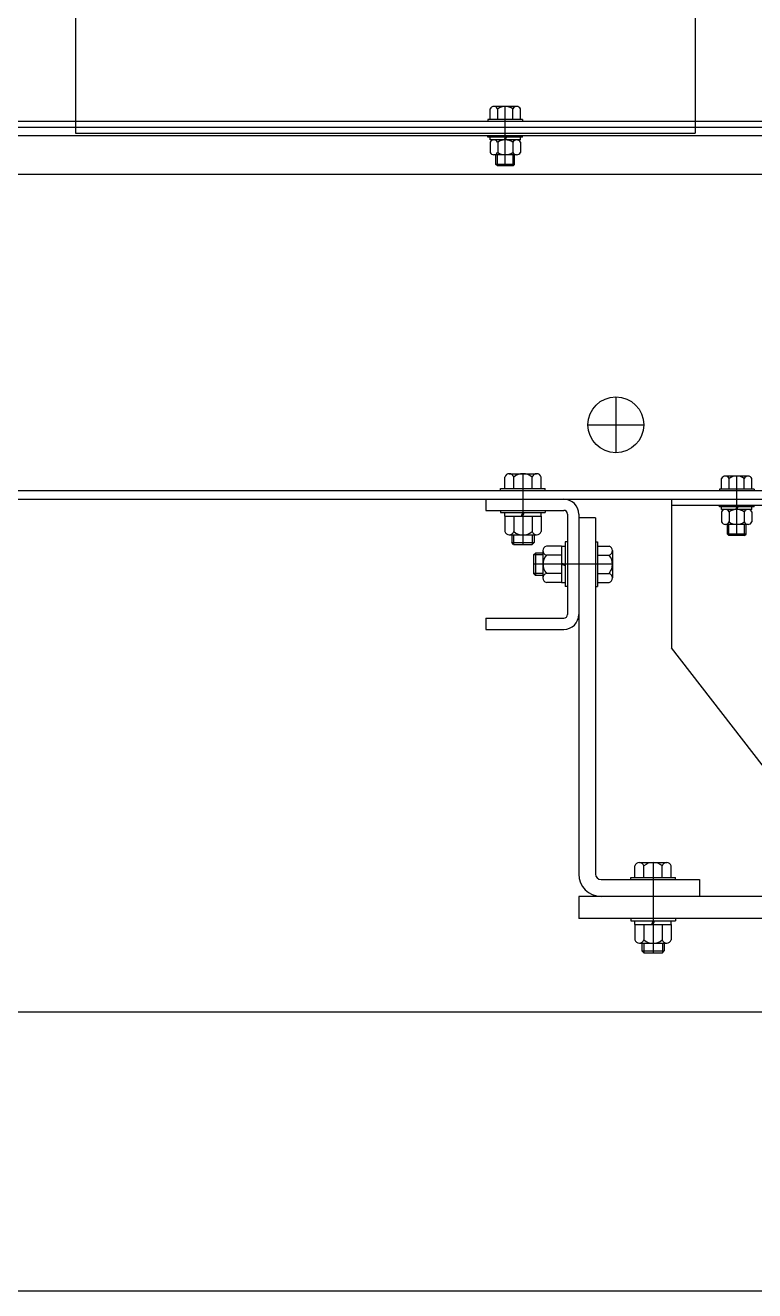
# Model space of a CAD drawing. Header units: millimetres. Extents: x 0 to 356400, y 0 to 68257.
# Drawn here: x 332900 to 333292, y 30389 to 31069 of the extents above; entities that cross this region are included whole.
import ezdxf
from ezdxf.lldxf.tags import DXFTag

# ---------------------------------------------------------------- set-up
doc = ezdxf.new("R2010")
doc.units = ezdxf.units.MM
doc.header["$LTSCALE"] = 75
doc.linetypes.add('CEN', pattern=[62, 60, -1, 0, -1])
for name, color, linetype in [('1하지1', 3, 'Continuous'), ('3', 3, 'Continuous'), ('A-CEN', 1, 'CEN'), ('B1', 6, 'Continuous'), ('외형선', 7, 'Continuous'), ('주단면도-1$0$A-FIN-TYP1', 6, 'Continuous'), ('주단면도-1$0$A-ST-CONC', 2, 'Continuous'), ('중심선', 1, 'CENTER')]:
    doc.layers.add(name, color=color, linetype=linetype)
tags = doc.linetypes.add('CENTER', pattern=[2, 1.25, -0.25, 0.25, -0.25]).pattern_tags.tags
tags[10:11] = [DXFTag(74, 4), DXFTag(75, 0), DXFTag(340, '0'), DXFTag(46, 1.0), DXFTag(50, 0.0), DXFTag(44, 0.0), DXFTag(45, 0.0)]
tags[8:9] = [DXFTag(74, 4), DXFTag(75, 0), DXFTag(340, '0'), DXFTag(46, 1.0), DXFTag(50, 0.0), DXFTag(44, 0.0), DXFTag(45, 0.0)]
tags[6:7] = [DXFTag(74, 4), DXFTag(75, 0), DXFTag(340, '0'), DXFTag(46, 1.0), DXFTag(50, 0.0), DXFTag(44, 0.0), DXFTag(45, 0.0)]
tags[4:5] = [DXFTag(74, 4), DXFTag(75, 0), DXFTag(340, '0'), DXFTag(46, 1.0), DXFTag(50, 0.0), DXFTag(44, 0.0), DXFTag(45, 0.0)]
tags = doc.linetypes.add('PHANTOM2', pattern=[1.25, 0.625, -0.125, 0.125, -0.125, 0.125, -0.125]).pattern_tags.tags
tags[14:15] = [DXFTag(74, 4), DXFTag(75, 0), DXFTag(340, '0'), DXFTag(46, 1.0), DXFTag(50, 0.0), DXFTag(44, 0.0), DXFTag(45, 0.0)]
tags[12:13] = [DXFTag(74, 4), DXFTag(75, 0), DXFTag(340, '0'), DXFTag(46, 1.0), DXFTag(50, 0.0), DXFTag(44, 0.0), DXFTag(45, 0.0)]
tags[10:11] = [DXFTag(74, 4), DXFTag(75, 0), DXFTag(340, '0'), DXFTag(46, 1.0), DXFTag(50, 0.0), DXFTag(44, 0.0), DXFTag(45, 0.0)]
tags[8:9] = [DXFTag(74, 4), DXFTag(75, 0), DXFTag(340, '0'), DXFTag(46, 1.0), DXFTag(50, 0.0), DXFTag(44, 0.0), DXFTag(45, 0.0)]
tags[6:7] = [DXFTag(74, 4), DXFTag(75, 0), DXFTag(340, '0'), DXFTag(46, 1.0), DXFTag(50, 0.0), DXFTag(44, 0.0), DXFTag(45, 0.0)]
tags[4:5] = [DXFTag(74, 4), DXFTag(75, 0), DXFTag(340, '0'), DXFTag(46, 1.0), DXFTag(50, 0.0), DXFTag(44, 0.0), DXFTag(45, 0.0)]

# ---------------------------------------------------------------- blocks, each defined once
blk = doc.blocks.new('화물 뉴트리원')
at = {"layer": '3', "color": 6, "linetype": 'PHANTOM2', "ltscale": 10}
for p, q in [((-123.45, 144.93), (-123.45, 22.72)), ((-456.75, 22.72), (-123.45, 22.72)), ((600.06, 0.5), (-600.06, 0.5))]:
    blk.add_line(p, q, dxfattribs=at)
at = {"layer": 'B1', "linetype": 'ByBlock'}
blk.add_line((-456.75, 144.93), (-456.75, 22.72), dxfattribs=at)
blk = doc.blocks.new('2120-측면도')
at = {"layer": '외형선'}
for p, q in [((-1061.16, 479.63), (-1061.16, 485.36)), ((-1046.88, 486.63), (-1059.12, 486.63)), ((-1057.08, 479.63), (-1057.08, 485.36)), ((-1048.92, 479.63), (-1048.92, 485.36)), ((-1044.84, 479.63), (-1044.84, 485.36)), ((-1820, 478.7), (300, 478.7)), ((-1062.32, 479.63), (-1062.32, 478.7)), ((-1043.68, 479.63), (-1062.32, 479.63)), ((-1043.68, 479.63), (-1043.68, 478.7)), ((-1820, 475.5), (300, 475.5)), ((-1820, 471), (300, 471)), ((-1062.32, 470.07), (-1062.32, 471)), ((-1043.68, 470.07), (-1062.32, 470.07)), ((-1061.16, 468.67), (-1061.16, 470.07)), ((-1053, 470.07), (-1053.59, 468.67)), ((-1052.41, 470.07), (-1053, 468.67)), ((-1044.84, 468.67), (-1044.84, 470.07)), ((-1043.68, 470.07), (-1043.68, 471)), ((-1044.84, 468.67), (-1061.16, 468.67)), ((-1044.84, 468.67), (-1061.16, 468.67)), ((-1061.16, 467.4), (-1061.16, 461.94)), ((-1046.88, 468.67), (-1059.12, 468.67)), ((-1057.08, 467.4), (-1057.08, 461.94)), ((-1048.92, 467.4), (-1048.92, 461.94)), ((-1044.84, 467.4), (-1044.84, 461.94)), ((-1046.88, 460.67), (-1059.12, 460.67)), ((-1058, 455.43), (-1058, 460.67)), ((-1048, 455.43), (-1048, 460.67)), ((-1057.2, 454.63), (-1058, 455.43)), ((-1048, 455.43), (-1058, 455.43)), ((-1048.8, 454.63), (-1057.2, 454.63)), ((-1048.8, 454.63), (-1048, 455.43)), ((-1053.3, 281.2), (-1053.3, 287.4)), ((-1050.85, 289.2), (-1036.15, 289.2)), ((-1048.4, 281.2), (-1048.4, 287.4)), ((-1038.6, 281.2), (-1038.6, 287.4)), ((-1033.7, 281.2), (-1033.7, 287.4)), ((-936.65, 280.93), (-936.65, 286.66)), ((-922.38, 287.93), (-934.61, 287.93)), ((-932.57, 280.93), (-932.57, 286.66)), ((-924.42, 280.93), (-924.42, 286.66)), ((-920.34, 280.93), (-920.34, 286.66)), ((300, 280), (-1820, 280)), ((-1055.5, 280), (-1055.5, 281.2)), ((-1055.5, 281.2), (-1031.5, 281.2)), ((-1031.5, 280), (-1031.5, 281.2)), ((-937.82, 280.93), (-937.82, 280)), ((-919.17, 280.93), (-937.82, 280.93)), ((-919.17, 280.93), (-919.17, 280)), ((-1820, 275.5), (300, 275.5)), ((-1063.5, 275.5), (-1063.5, 269.5)), ((-1063.5, 275.5), (-1063.5, 269.5)), ((-963.5, 275.5), (-963.5, 195.5)), ((-963.5, 272.3), (-663.5, 272.3)), ((-937.82, 271.37), (-937.82, 272.3)), ((-919.17, 271.37), (-919.17, 272.3)), ((-1063.5, 269.5), (-1021.5, 269.5)), ((-1055.5, 269.5), (-1055.5, 268.3)), ((-1055.5, 268.3), (-1031.5, 268.3)), ((-1053.3, 266.3), (-1053.3, 268.3)), ((-1053.3, 266.3), (-1033.7, 266.3)), ((-1053.3, 266.3), (-1053.3, 258.1)), ((-1048.4, 266.3), (-1048.4, 258.1)), ((-1044.18, 266.3), (-1043.5, 268.3)), ((-1043.5, 266.3), (-1042.81, 268.3)), ((-1038.6, 266.3), (-1038.6, 258.1)), ((-1033.7, 266.3), (-1033.7, 268.3)), ((-1033.7, 266.3), (-1033.7, 258.1)), ((-1031.5, 269.5), (-1031.5, 268.3)), ((-1019.5, 267.5), (-1019.5, 213.5)), ((-1013.5, 267.5), (-1013.5, 213.5)), ((-1013.5, 267.5), (-1013.5, 74)), ((-1004.5, 265.5), (-1013.5, 265.5)), ((-1004.5, 265.5), (-1004.5, 74)), ((-919.17, 271.37), (-937.82, 271.37)), ((-936.65, 269.97), (-936.65, 271.37)), ((-920.34, 269.97), (-936.65, 269.97)), ((-920.34, 269.97), (-936.65, 269.97)), ((-936.65, 268.7), (-936.65, 263.24)), ((-922.38, 269.97), (-934.61, 269.97)), ((-932.57, 268.7), (-932.57, 263.24)), ((-928.5, 271.37), (-929.09, 269.97)), ((-927.9, 271.37), (-928.5, 269.97)), ((-924.42, 268.7), (-924.42, 263.24)), ((-920.34, 269.97), (-920.34, 271.37)), ((-920.34, 268.7), (-920.34, 263.24)), ((-922.38, 261.97), (-934.61, 261.97)), ((-933.5, 256.73), (-933.5, 261.97)), ((-923.5, 256.73), (-923.5, 261.97)), ((-1050.85, 256.3), (-1036.15, 256.3)), ((-1049.5, 256.3), (-1049.5, 252.2)), ((-1048.5, 251.2), (-1049.5, 252.2)), ((-1049.5, 252.2), (-1037.5, 252.2)), ((-1038.5, 251.2), (-1037.5, 252.2)), ((-1037.5, 256.3), (-1037.5, 252.2)), ((-1019.5, 252.5), (-1020.7, 252.5)), ((-1020.7, 252.5), (-1020.7, 228.5)), ((-1004.5, 252.5), (-1003.3, 252.5)), ((-1003.3, 252.5), (-1003.3, 228.5)), ((-932.7, 255.93), (-933.5, 256.73)), ((-923.5, 256.73), (-933.5, 256.73)), ((-924.3, 255.93), (-932.7, 255.93)), ((-924.3, 255.93), (-923.5, 256.73)), ((-1048.5, 251.2), (-1038.5, 251.2)), ((-1037.8, 245.5), (-1036.8, 246.5)), ((-1037.8, 245.5), (-1037.8, 235.5)), ((-1036.8, 246.5), (-1036.8, 234.5)), ((-1032.7, 246.5), (-1036.8, 246.5)), ((-1032.7, 247.85), (-1032.7, 233.15)), ((-1022.7, 250.3), (-1030.9, 250.3)), ((-1022.7, 245.4), (-1030.9, 245.4)), ((-1022.7, 250.3), (-1022.7, 230.7)), ((-1022.7, 250.3), (-1020.7, 250.3)), ((-1003.3, 250.3), (-997.09, 250.3)), ((-1003.3, 245.4), (-997.09, 245.4)), ((-995.3, 247.85), (-995.3, 233.15)), ((-1022.7, 241.18), (-1020.7, 240.5)), ((-1022.7, 240.5), (-1020.7, 239.82)), ((-1037.8, 235.5), (-1036.8, 234.5)), ((-1032.7, 234.5), (-1036.8, 234.5)), ((-1022.7, 235.6), (-1030.9, 235.6)), ((-1003.3, 235.6), (-997.09, 235.6)), ((-1022.7, 230.7), (-1030.9, 230.7)), ((-1022.7, 230.7), (-1020.7, 230.7)), ((-1019.5, 228.5), (-1020.7, 228.5)), ((-1004.5, 228.5), (-1003.3, 228.5)), ((-1003.3, 230.7), (-997.09, 230.7)), ((-1063.5, 211.5), (-1063.5, 205.5)), ((-1063.5, 211.5), (-1021.5, 211.5)), ((-1063.5, 205.5), (-1021.5, 205.5)), ((-893.5, 105), (-963.5, 195.5)), ((-983.3, 72.2), (-983.3, 78.4)), ((-980.85, 80.2), (-966.15, 80.2)), ((-978.4, 72.2), (-978.4, 78.4)), ((-968.6, 72.2), (-968.6, 78.4)), ((-963.7, 72.2), (-963.7, 78.4)), ((-1001.5, 71), (-948.5, 71)), ((-985.5, 71), (-985.5, 72.2)), ((-985.5, 72.2), (-961.5, 72.2)), ((-961.5, 71), (-961.5, 72.2)), ((-948.5, 71), (-948.5, 62)), ((-1013.5, 62), (-1013.5, 50)), ((-613.5, 62), (-1013.5, 62)), ((-613.5, 50), (-1013.5, 50)), ((-985.5, 50), (-985.5, 48.8)), ((-985.5, 48.8), (-961.5, 48.8)), ((-983.3, 46.8), (-983.3, 48.8)), ((-974.18, 46.8), (-973.5, 48.8)), ((-973.5, 46.8), (-972.81, 48.8)), ((-963.7, 46.8), (-963.7, 48.8)), ((-961.5, 50), (-961.5, 48.8)), ((-983.3, 46.8), (-983.3, 38.6)), ((-983.3, 46.8), (-963.7, 46.8)), ((-978.4, 46.8), (-978.4, 38.6)), ((-968.6, 46.8), (-968.6, 38.6)), ((-963.7, 46.8), (-963.7, 38.6)), ((-980.85, 36.8), (-966.15, 36.8)), ((-979.5, 36.8), (-979.5, 32.7)), ((-967.5, 36.8), (-967.5, 32.7)), ((-978.5, 31.7), (-979.5, 32.7)), ((-979.5, 32.7), (-967.5, 32.7)), ((-978.5, 31.7), (-968.5, 31.7)), ((-968.5, 31.7), (-967.5, 32.7))]:
    blk.add_line(p, q, dxfattribs=at)
at = {"layer": '외형선', "color": 1}
for p, q in [((-1057.2, 454.63), (-1057.2, 460.67)), ((-1048.8, 454.63), (-1048.8, 460.67)), ((-932.7, 255.93), (-932.7, 261.97)), ((-924.3, 255.93), (-924.3, 261.97)), ((-1048.5, 256.3), (-1048.5, 251.2)), ((-1038.5, 256.3), (-1038.5, 251.2)), ((-1032.7, 245.5), (-1037.8, 245.5)), ((-1032.7, 235.5), (-1037.8, 235.5)), ((-978.5, 36.8), (-978.5, 31.7)), ((-968.5, 36.8), (-968.5, 31.7))]:
    blk.add_line(p, q, dxfattribs=at)
at = {"layer": '외형선'}
blk.add_circle((-993.5, 315.5), 15, dxfattribs=at)
for centre, radius, start, end in [((-1059.12, 484.36), 2.27, 26.17041, 153.82959), ((-1053, 479.45), 7.18, 55.40664, 124.59336), ((-1046.88, 484.36), 2.27, 26.17041, 153.82959), ((-1059.12, 466.4), 2.27, 26.17041, 153.82959), ((-1053, 461.48), 7.18, 55.40664, 124.59336), ((-1046.88, 466.4), 2.27, 26.17041, 153.82959), ((-1059.12, 462.94), 2.27, 206.17041, 333.82959), ((-1053, 467.85), 7.18, 235.40664, 304.59336), ((-1046.88, 462.94), 2.27, 206.17041, 333.82959), ((-1050.85, 286.63), 2.57, 17.53725, 162.46275), ((-1043.5, 281.62), 7.58, 49.75783, 130.24217), ((-1036.15, 286.63), 2.57, 17.53725, 162.46275), ((-934.61, 285.66), 2.27, 26.17041, 153.82959), ((-928.5, 280.75), 7.18, 55.40664, 124.59336), ((-922.38, 285.66), 2.27, 26.17041, 153.82959), ((-1021.5, 267.5), 8, 0, 90), ((-1021.5, 267.5), 2, 0, 90), ((-934.61, 267.7), 2.27, 26.17041, 153.82959), ((-928.5, 262.78), 7.18, 55.40664, 124.59336), ((-922.38, 267.7), 2.27, 26.17041, 153.82959), ((-934.61, 264.24), 2.27, 206.17041, 333.82959), ((-928.5, 269.15), 7.18, 235.40664, 304.59336), ((-922.38, 264.24), 2.27, 206.17041, 333.82959), ((-1050.85, 258.87), 2.57, 197.53725, 342.46275), ((-1043.5, 263.88), 7.58, 229.75783, 310.24217), ((-1036.15, 258.87), 2.57, 197.53725, 342.46275), ((-1030.13, 247.85), 2.57, 107.53725, 252.46275), ((-1025.11, 240.5), 7.58, 139.75783, 220.24217), ((-997.87, 247.85), 2.57, 287.53725, 72.46275), ((-1002.88, 240.5), 7.58, 319.75783, 40.24217), ((-1030.13, 233.15), 2.57, 107.53725, 252.46275), ((-997.87, 233.15), 2.57, 287.53725, 72.46275), ((-1021.5, 213.5), 2, 270, 0), ((-1021.5, 213.5), 8, 270, 0), ((-980.85, 77.63), 2.57, 17.53725, 162.46275), ((-973.5, 72.62), 7.58, 49.75783, 130.24217), ((-966.15, 77.63), 2.57, 17.53725, 162.46275), ((-1001.5, 74), 12, 180, 270), ((-1001.5, 74), 3, 180, 270), ((-980.85, 39.37), 2.57, 197.53725, 342.46275), ((-973.5, 44.38), 7.58, 229.75783, 310.24217), ((-966.15, 39.37), 2.57, 197.53725, 342.46275)]:
    blk.add_arc(centre, radius, start, end, dxfattribs=at)
at = {"layer": '중심선', "ltscale": 5}
for p, q in [((-1053, 454.63), (-1053, 486.63)), ((-993.5, 330.5), (-993.5, 300.5)), ((-1008.5, 315.5), (-978.5, 315.5)), ((-1043.5, 289.2), (-1043.5, 251.2)), ((-928.5, 255.93), (-928.5, 287.93)), ((-995.3, 240.5), (-1037.8, 240.5)), ((-973.5, 80.2), (-973.5, 31.7))]:
    blk.add_line(p, q, dxfattribs=at)
blk = doc.blocks.new('2120-측면도-레이아웃용')
blk.add_blockref('화물 뉴트리원', (-827.37, 449.5))
at = {"layer": '1하지1'}
blk.add_blockref('2120-측면도', (0, 0), dxfattribs=at)

msp = doc.modelspace()

# ---------------------------------------------------------------- linework, layer by layer
at = {"layer": 'A-CEN'}
msp.add_line((325175, 30538.64), (343075, 30538.64), dxfattribs=at)
at = {"layer": '주단면도-1$0$A-FIN-TYP1'}
msp.add_lwpolyline([(325775, 30538.64), (334038.31, 30538.64)], dxfattribs=at)
at = {"layer": '주단면도-1$0$A-ST-CONC'}
msp.add_line((331738.31, 30388.64), (334038.31, 30388.64), dxfattribs=at)

# ---------------------------------------------------------------- block references
msp.add_blockref('2120-측면도-레이아웃용', (334211.26, 30538.64, 0))

doc.saveas('drawing.dxf')
